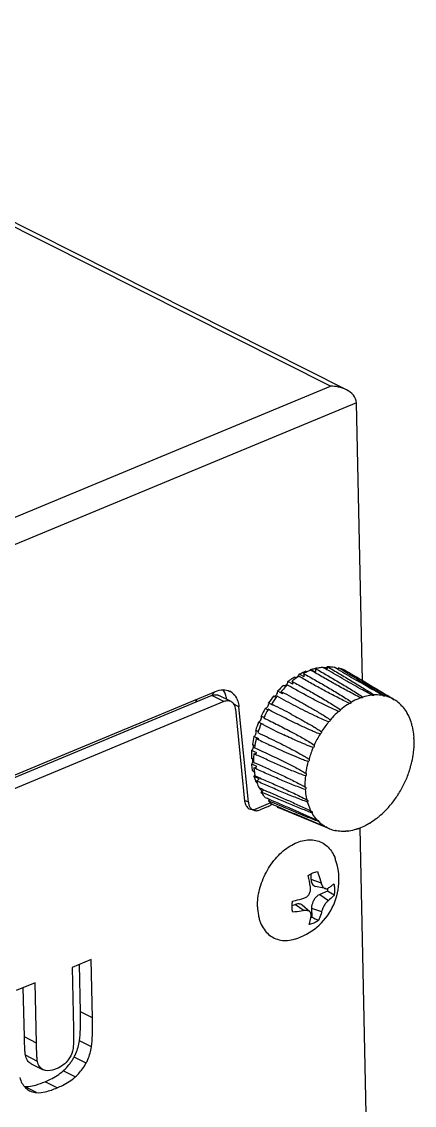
# Model space of a CAD drawing. Header units: millimetres. Extents: x -1493 to -686, y 1310 to 1867.
# Drawn here: x -742.47 to -727.02, y 1726.82 to 1769.46 of the extents above; entities that cross this region are included whole.
import ezdxf

# ---------------------------------------------------------------- set-up
doc = ezdxf.new("R2010")
doc.units = ezdxf.units.MM
doc.layers.get('0').update_dxf_attribs({"linetype": 'CONTINUOUS'})

msp = doc.modelspace()

# ---------------------------------------------------------------- linework, layer by layer
at = {"color": 7, "linetype": 'Continuous'}
for p, q in [((-729.696, 1754.976), (-758.456, 1769.461)), ((-730.327, 1755.121), (-758.447, 1769.284)), ((-771.7, 1737.937), (-730.327, 1755.121)), ((-729.297, 1754.467), (-771.754, 1736.832)), ((-729.058, 1743.52), (-729.297, 1754.467)), ((-731.087, 1743.959), (-731.109, 1743.97)), ((-730.916, 1743.869), (-731.087, 1743.959)), ((-730.854, 1744.022), (-730.857, 1744.023)), ((-730.018, 1743.971), (-730.178, 1744.067)), ((-731.706, 1743.653), (-731.749, 1743.673)), ((-731.668, 1743.635), (-731.706, 1743.653)), ((-731.364, 1743.685), (-731.557, 1743.786)), ((-731.25, 1743.878), (-731.303, 1743.904)), ((-729.625, 1743.858), (-729.768, 1743.944)), ((-729.616, 1743.853), (-729.625, 1743.858)), ((-748.478, 1737.446), (-734.846, 1743.108)), ((-732.206, 1743.009), (-732.4, 1743.113)), ((-732.152, 1743.331), (-732.174, 1743.341)), ((-732.078, 1743.296), (-732.152, 1743.331)), ((-731.801, 1743.394), (-731.994, 1743.497)), ((-731.842, 1743.504), (-731.823, 1743.494)), ((-734.99, 1742.944), (-748.94, 1737.15)), ((-734.517, 1742.706), (-748.466, 1736.912)), ((-735.558, 1742.708), (-735.603, 1742.731)), ((-735.602, 1742.69), (-735.603, 1742.731)), ((-734.517, 1742.706), (-734.99, 1742.944)), ((-734.235, 1742.707), (-734.709, 1742.946)), ((-732.457, 1742.873), (-732.561, 1742.922)), ((-732.269, 1743.098), (-732.233, 1743.08)), ((-729.124, 1742.854), (-729.127, 1742.856)), ((-728.244, 1742.97), (-728.232, 1742.963)), ((-728.232, 1742.963), (-728.217, 1742.953)), ((-727.873, 1742.821), (-727.858, 1742.811)), ((-727.858, 1742.811), (-727.843, 1742.803)), ((-727.843, 1742.803), (-727.836, 1742.798)), ((-727.836, 1742.798), (-727.843, 1742.803)), ((-727.843, 1742.803), (-727.836, 1742.798)), ((-727.836, 1742.798), (-727.81, 1742.783)), ((-727.807, 1742.781), (-727.81, 1742.783)), ((-733.924, 1742.507), (-734.125, 1742.607)), ((-734.056, 1742.405), (-733.699, 1738.794)), ((-733.553, 1738.747), (-733.924, 1742.507)), ((-732.785, 1742.384), (-732.893, 1742.434)), ((-732.649, 1742.594), (-732.757, 1742.652)), ((-732.563, 1742.548), (-732.649, 1742.594)), ((-732.644, 1742.612), (-732.574, 1742.577)), ((-727.512, 1742.534), (-727.495, 1742.524)), ((-733.043, 1741.847), (-733.154, 1741.899)), ((-732.973, 1741.8), (-733.051, 1741.84)), ((-732.946, 1742.079), (-733.05, 1742.135)), ((-732.954, 1741.805), (-733.043, 1741.847)), ((-727.27, 1742.176), (-727.261, 1742.171)), ((-727.261, 1742.171), (-727.253, 1742.167)), ((-733.164, 1741.528), (-733.266, 1741.583)), ((-733.3, 1740.97), (-733.396, 1741.022)), ((-733.135, 1741.246), (-733.334, 1741.34)), ((-733.197, 1741.229), (-733.242, 1741.251)), ((-733.226, 1740.688), (-733.424, 1740.782)), ((-733.329, 1740.658), (-733.339, 1740.663)), ((-733.401, 1740.457), (-733.434, 1740.474)), ((-733.224, 1740.154), (-733.421, 1740.248)), ((-733.39, 1740.451), (-733.401, 1740.457)), ((-733.351, 1740.43), (-733.39, 1740.451)), ((-733.317, 1739.933), (-733.378, 1739.965)), ((-733.129, 1739.668), (-733.325, 1739.762)), ((-733.212, 1739.507), (-733.231, 1739.517)), ((-733.111, 1739.3), (-733.113, 1739.303)), ((-733.111, 1739.3), (-733.113, 1739.303)), ((-731.253, 1738.844), (-731.243, 1738.839)), ((-733.553, 1738.747), (-733.702, 1738.822)), ((-732.68, 1738.726), (-733.238, 1738.494)), ((-732.779, 1738.577), (-733.092, 1738.447)), ((-732.562, 1738.641), (-732.4, 1738.574)), ((-732.352, 1738.533), (-732.415, 1738.56)), ((-732.36, 1738.537), (-732.415, 1738.56)), ((-732.4, 1738.574), (-732.344, 1738.55)), ((-730.365, 1737.702), (-732.353, 1738.532)), ((-732.344, 1738.55), (-732.016, 1738.413)), ((-730.514, 1737.769), (-730.531, 1737.775)), ((-730.493, 1737.76), (-730.514, 1737.769)), ((-730.463, 1737.748), (-730.493, 1737.76)), ((-730.099, 1737.628), (-730.129, 1737.641)), ((-730.079, 1737.619), (-730.099, 1737.628)), ((-729.656, 1737.607), (-729.666, 1737.612)), ((-729.211, 1737.711), (-729.211, 1737.711)), ((-728.348, 1700.642), (-729.159, 1737.731)), ((-731.094, 1735.931), (-731.09, 1735.714)), ((-731.09, 1735.714), (-730.695, 1735.577)), ((-730.523, 1735.347), (-730.907, 1735.436)), ((-730.436, 1735.247), (-730.735, 1735.123)), ((-730.735, 1735.123), (-730.405, 1734.879)), ((-731.693, 1734.725), (-731.833, 1734.667)), ((-731.693, 1734.725), (-731.363, 1734.481)), ((-731.138, 1734.441), (-731.441, 1734.699)), ((-731.065, 1734.581), (-730.67, 1734.444)), ((-731.065, 1734.581), (-731.057, 1734.228)), ((-739.739, 1732.56), (-740.487, 1732.249)), ((-739.689, 1730.259), (-739.739, 1732.56)), ((-740.487, 1732.249), (-740.434, 1729.826)), ((-740.162, 1730.498), (-740.203, 1732.367)), ((-741.944, 1731.644), (-742.692, 1731.333)), ((-741.893, 1729.272), (-741.944, 1731.644)), ((-742.366, 1729.51), (-742.409, 1731.451)), ((-739.689, 1730.259), (-740.162, 1730.498)), ((-741.893, 1729.272), (-742.366, 1729.51)), ((-739.725, 1729.12), (-740.198, 1729.359)), ((-741.85, 1728.551), (-742.323, 1728.789)), ((-739.938, 1728.477), (-740.411, 1728.715)), ((-742.097, 1728.457), (-741.624, 1728.218)), ((-741.612, 1728.213), (-741.624, 1728.218)), ((-740.365, 1727.939), (-740.839, 1728.178)), ((-741.883, 1727.321), (-742.356, 1727.559)), ((-741.074, 1727.511), (-741.548, 1727.749))]:
    msp.add_line(p, q, dxfattribs=at)
for centre, radius, start, end in [((-731.309, 1744.06), 0.22, 323.7629, 335.835), ((-730.611, 1742.261), 1.779, 98.833, 99.7421), ((-730.333, 1742.004), 2.084, 104.4962, 106.1065), ((-730.615, 1742.287), 1.753, 97.9145, 98.833), ((-701.051, 1793.605), 57.696, 239.16146, 239.35496), ((-730.629, 1742.562), 1.477, 82.7786, 88.0895), ((-675.87, 1834.689), 105.649, 239.16774, 239.6126), ((-806.221, 1614.853), 149.985, 59.1381, 59.4611), ((-730.367, 1742.687), 1.392, 64.516, 75.1511), ((-729.8, 1740.967), 3.257, 124.9984, 128.8311), ((-729.92, 1741.135), 3.051, 122.6718, 124.9651), ((-730.127, 1741.484), 2.644, 115.5225, 118.3538), ((-730.172, 1741.576), 2.542, 115.0847, 115.5014), ((-730.203, 1741.644), 2.467, 112.1087, 115.092), ((-730.245, 1741.745), 2.358, 111.1757, 112.087), ((-729.795, 1743.88), 0.175, 352.4156, 354.311), ((-734.534, 1742.614), 0.557, 52.7044, 63.2034), ((-729.718, 1740.69), 3.615, 132.8106, 137.8985), ((-729.411, 1740.531), 3.842, 133.969, 138.0602), ((-729.546, 1740.668), 3.65, 132.5808, 133.9374), ((-734.943, 1742.745), 0.66, 175.7368, 181.192), ((-734.275, 1742.481), 0.854, 142.4411, 147.2901), ((-734.31, 1742.508), 0.811, 138.1372, 142.4336), ((-734.35, 1742.544), 0.756, 132.4944, 138.163), ((-729.394, 1740.416), 4.039, 141.6475, 146.3772), ((-729.095, 1740.266), 4.254, 141.4888, 146.5359), ((-746.667, 1715.129), 31.458, 61.9035, 62.6875), ((-727.331, 1747.656), 5.495, 244.5297, 245.9244), ((-733.787, 1734.123), 10.44, 57.5434, 57.7539), ((-727.83, 1742.826), 0.0474, 286.7687, 294.9864), ((-729.251, 1740.325), 4.208, 149.916, 154.5239), ((-728.946, 1740.171), 4.431, 149.7608, 154.6791), ((-746.202, 1715.312), 30.482, 61.9132, 63.4429), ((-727.671, 1739.694), 3.51, 131.6155, 137.4891), ((-721.618, 1753.146), 12.14, 240.8219, 240.9519), ((-729.364, 1740.37), 4.086, 158.0253, 162.729), ((-729.066, 1740.219), 4.302, 157.8663, 162.888), ((-727.272, 1739.346), 4.04, 140.6144, 147.4103), ((-727.497, 1739.529), 3.75, 137.4222, 138.9736), ((-727.247, 1742.2), 0.0331, 240.1136, 244.6078), ((-719.215, 1768.681), 30.197, 242.8949, 244.6154), ((-727.137, 1739.26), 4.2, 148.9018, 155.538), ((-729.74, 1740.468), 3.698, 166.3619, 171.3951), ((-729.462, 1740.322), 3.892, 166.1912, 171.5658), ((-719.179, 1769.545), 31.595, 243.661, 244.6271), ((-730.3, 1740.527), 3.134, 175.3406, 180.966), ((-729.977, 1740.381), 3.374, 175.1976, 179.1621), ((-719.326, 1769.886), 32.41, 244.3996, 244.6264), ((-727.253, 1739.306), 4.076, 156.9879, 163.7664), ((-730.161, 1740.383), 3.19, 179.1648, 181.1841), ((-731.118, 1741.272), 4.11, 337.0164, 343.7379), ((-730.585, 1740.356), 2.764, 185.3072, 188.6274), ((-733.514, 1739.878), 0.221, 328.6327, 335.3194), ((-730.669, 1740.344), 2.68, 188.637, 188.8132), ((-730.748, 1740.331), 2.6, 188.7989, 191.1595), ((-733.512, 1739.877), 0.219, 335.3103, 339.7995), ((-733.503, 1739.874), 0.21, 339.7624, 347.3347), ((-730.827, 1740.315), 2.519, 191.1624, 192.2139), ((-731.525, 1740.309), 1.88, 203.1627, 204.915), ((-731.133, 1740.234), 2.202, 197.0612, 199.2789), ((-731.295, 1740.174), 2.03, 199.2032, 205.1613), ((-753.436, 1690.73), 52.653, 67.106, 67.3189), ((-731.81, 1740.147), 1.552, 213.0642, 218.954), ((-731.201, 1741.307), 4.2, 328.9018, 335.538), ((-731.849, 1740.116), 1.503, 218.9721, 219.2662), ((-764.298, 1663.204), 81.978, 67.33756, 67.46995), ((-729, 1739.376), 2.307, 193.2977, 193.4833), ((-731.031, 1741.195), 3.997, 320.5772, 327.4475), ((-733.412, 1738.91), 0.451, 286.4854, 292.6058), ((-731.804, 1739.829), 1.409, 226.8896, 237.4671), ((-733.092, 1739.271), 0.763, 304.2312, 306.5242), ((-733.111, 1739.297), 0.795, 306.5223, 308.635), ((-732.528, 1738.695), 0.176, 309.8437, 316.5376), ((-731.823, 1739.8), 1.375, 244.4756, 247.3424), ((-730.708, 1740.914), 3.568, 311.6631, 317.4415), ((-730.84, 1741.038), 3.75, 317.4222, 318.9736), ((-729.863, 1738.905), 1.304, 242.6066, 247.3422), ((-729.852, 1738.933), 1.334, 247.3896, 256.9721), ((-729.684, 1737.569), 0.0496, 84.1736, 87.8307), ((-732.433, 1731.912), 6.336, 64.105, 64.238), ((-732.427, 1735.699), 2.438, 286.8289, 19.7073), ((-736.178, 1734.588), 5.135, 9.1498, 14.3979), ((-731.641, 1735.396), 1.214, 352.9306, 358.3172), ((-761.34, 1681.285), 62.185, 59.92743, 60.20019), ((-731.593, 1735.077), 1.004, 299.8125, 302.2868), ((-707.521, 1780.077), 51.537, 242.8269, 243.1569), ((-742.082, 1729.621), 1.9, 327.2173, 331.5465), ((-742.126, 1729.65), 1.953, 322.8377, 327.2083)]:
    msp.add_arc(centre, radius, start, end, dxfattribs=at)
for points in [[(-729.696, 1754.976), (-729.889, 1755.073), (-730.111, 1755.119), (-730.327, 1755.121)], [(-731.591, 1743.717), (-731.576, 1743.738), (-731.564, 1743.762), (-731.557, 1743.786)], [(-734.467, 1743.026), (-734.49, 1743.08), (-734.519, 1743.132), (-734.554, 1743.179)], [(-727.829, 1742.779), (-727.835, 1742.779), (-727.84, 1742.781), (-727.845, 1742.783)], [(-727.817, 1742.781), (-727.821, 1742.78), (-727.825, 1742.779), (-727.829, 1742.779)], [(-727.495, 1742.524), (-727.502, 1742.523), (-727.51, 1742.524), (-727.516, 1742.527)], [(-727.27, 1742.176), (-727.273, 1742.178), (-727.275, 1742.181), (-727.277, 1742.184)], [(-727.264, 1742.171), (-727.266, 1742.173), (-727.268, 1742.174), (-727.27, 1742.176)], [(-727.253, 1742.167), (-727.256, 1742.168), (-727.259, 1742.169), (-727.261, 1742.17)], [(-733.52, 1738.492), (-733.486, 1738.475), (-733.447, 1738.465), (-733.409, 1738.462)], [(-733.504, 1738.576), (-733.495, 1738.56), (-733.486, 1738.545), (-733.475, 1738.531)], [(-733.475, 1738.531), (-733.448, 1738.495), (-733.413, 1738.465), (-733.374, 1738.445)], [(-732.779, 1738.577), (-732.738, 1738.594), (-732.699, 1738.615), (-732.663, 1738.64)], [(-731.085, 1738.399), (-731.08, 1738.398), (-731.076, 1738.397), (-731.071, 1738.394)], [(-729.665, 1737.614), (-729.662, 1737.612), (-729.658, 1737.61), (-729.656, 1737.607)], [(-742.356, 1727.559), (-742.332, 1727.557), (-742.307, 1727.556), (-742.282, 1727.556)], [(-742.323, 1727.516), (-742.276, 1727.468), (-742.22, 1727.428), (-742.16, 1727.397)], [(-742.282, 1727.556), (-742.256, 1727.556), (-742.229, 1727.558), (-742.203, 1727.56)]]:
    msp.add_open_spline(points, degree=3, dxfattribs=at)
for points, knots in [([(-729.297, 1754.467), (-729.299, 1754.575), (-729.404, 1754.796), (-729.593, 1754.924), (-729.696, 1754.976)], [0, 0, 0, 0, 0.482973, 1, 1, 1, 1]), ([(-731.109, 1743.97), (-731.092, 1743.974), (-731.027, 1743.992), (-730.962, 1744.006), (-730.912, 1744.015)], [0, 0, 0, 0, 0.253475, 1, 1, 1, 1]), ([(-730.916, 1743.869), (-730.91, 1743.881), (-730.895, 1743.925), (-730.894, 1743.977), (-730.911, 1744.007)], [0, 0, 0, 0, 0.280284, 1, 1, 1, 1]), ([(-730.911, 1744.007), (-730.75, 1743.915), (-730.43, 1743.732), (-730.034, 1743.499), (-729.721, 1743.312), (-729.491, 1743.171), (-729.264, 1743.029), (-729.116, 1742.933), (-729.044, 1742.883)], [0, 0, 0, 0, 0.255068, 0.507489, 0.632598, 0.756773, 0.879626, 1, 1, 1, 1]), ([(-730.854, 1744.022), (-730.835, 1744.027), (-730.76, 1744.045), (-730.684, 1744.059), (-730.627, 1744.067)], [0, 0, 0, 0, 0.253797, 1, 1, 1, 1]), ([(-730.46, 1743.967), (-730.458, 1743.972), (-730.45, 1743.991), (-730.445, 1744.012), (-730.443, 1744.027)], [0, 0, 0, 0, 0.256051, 1, 1, 1, 1]), ([(-729.065, 1743.166), (-729.302, 1743.297), (-729.768, 1743.562), (-730.231, 1743.832), (-730.46, 1743.967)], [0, 0, 0, 0, 0.50464, 1, 1, 1, 1]), ([(-730.447, 1744.082), (-730.424, 1744.082), (-730.334, 1744.083), (-730.244, 1744.076), (-730.178, 1744.067)], [0, 0, 0, 0, 0.25371, 1, 1, 1, 1]), ([(-730.443, 1744.027), (-730.442, 1744.032), (-730.441, 1744.05), (-730.443, 1744.069), (-730.447, 1744.082)], [0, 0, 0, 0, 0.264455, 1, 1, 1, 1]), ([(-730.447, 1744.082), (-730.288, 1743.99), (-729.972, 1743.805), (-729.581, 1743.572), (-729.272, 1743.386), (-729.044, 1743.247), (-728.82, 1743.108), (-728.674, 1743.015), (-728.602, 1742.967)], [0, 0, 0, 0, 0.255837, 0.50865, 0.633792, 0.757854, 0.880382, 1, 1, 1, 1]), ([(-730.018, 1743.971), (-730.016, 1743.976), (-730.011, 1743.997), (-730.009, 1744.018), (-730.011, 1744.033)], [0, 0, 0, 0, 0.260952, 1, 1, 1, 1]), ([(-731.994, 1743.497), (-731.974, 1743.513), (-731.894, 1743.575), (-731.812, 1743.633), (-731.749, 1743.673)], [0, 0, 0, 0, 0.253665, 1, 1, 1, 1]), ([(-731.706, 1743.653), (-731.685, 1743.651), (-731.652, 1743.661), (-731.615, 1743.688), (-731.599, 1743.707), (-731.591, 1743.717)], [0, 0, 0, 0, 0.45051, 0.715433, 1, 1, 1, 1]), ([(-729.695, 1742.694), (-729.776, 1742.733), (-729.938, 1742.813), (-730.256, 1742.977), (-730.648, 1743.185), (-731.11, 1743.441), (-731.415, 1743.615), (-731.567, 1743.703)], [0, 0, 0, 0, 0.127687, 0.254104, 0.504732, 0.753277, 1, 1, 1, 1]), ([(-731.557, 1743.786), (-731.536, 1743.798), (-731.453, 1743.84), (-731.368, 1743.879), (-731.303, 1743.904)], [0, 0, 0, 0, 0.2544, 1, 1, 1, 1]), ([(-731.364, 1743.685), (-731.361, 1743.697), (-731.356, 1743.721), (-731.356, 1743.765), (-731.369, 1743.797), (-731.383, 1743.811)], [0, 0, 0, 0, 0.285957, 0.551184, 1, 1, 1, 1]), ([(-731.383, 1743.811), (-731.22, 1743.721), (-730.896, 1743.54), (-730.494, 1743.309), (-730.178, 1743.121), (-729.944, 1742.979), (-729.715, 1742.836), (-729.565, 1742.738), (-729.492, 1742.686)], [0, 0, 0, 0, 0.254133, 0.506083, 0.631155, 0.755469, 0.878719, 1, 1, 1, 1]), ([(-729.127, 1742.856), (-729.214, 1742.897), (-729.385, 1742.985), (-729.721, 1743.163), (-730.133, 1743.389), (-730.619, 1743.664), (-730.939, 1743.85), (-731.097, 1743.944)], [0, 0, 0, 0, 0.129137, 0.25607, 0.506726, 0.754562, 1, 1, 1, 1]), ([(-729.622, 1743.863), (-729.325, 1743.686), (-728.743, 1743.338), (-728.16, 1742.992), (-727.873, 1742.821)], [0, 0, 0, 0, 0.50887, 1, 1, 1, 1]), ([(-727.875, 1742.819), (-728.171, 1742.993), (-728.751, 1743.338), (-729.331, 1743.683), (-729.616, 1743.853)], [0, 0, 0, 0, 0.508552, 1, 1, 1, 1]), ([(-728.258, 1742.948), (-728.349, 1742.998), (-728.528, 1743.099), (-728.879, 1743.301), (-729.139, 1743.452), (-729.312, 1743.553)], [0, 0, 0, 0, 0.256113, 0.506751, 1, 1, 1, 1]), ([(-729.284, 1743.601), (-729.107, 1743.496), (-728.844, 1743.338), (-728.498, 1743.128), (-728.328, 1743.023), (-728.244, 1742.97)], [0, 0, 0, 0, 0.507049, 0.756257, 1, 1, 1, 1]), ([(-734.846, 1743.108), (-734.752, 1743.147), (-734.56, 1743.194), (-734.364, 1743.152), (-734.283, 1743.111)], [0, 0, 0, 0, 0.526125, 1, 1, 1, 1]), ([(-732.561, 1742.922), (-732.552, 1742.92), (-732.532, 1742.921), (-732.503, 1742.93), (-732.474, 1742.949), (-732.439, 1742.983), (-732.408, 1743.038), (-732.399, 1743.089), (-732.4, 1743.113)], [0, 0, 0, 0, 0.099646, 0.209407, 0.330697, 0.461922, 0.737529, 1, 1, 1, 1]), ([(-732.152, 1743.334), (-732.135, 1743.331), (-732.096, 1743.339), (-732.048, 1743.376), (-732.01, 1743.431), (-731.997, 1743.474), (-731.994, 1743.497)], [0, 0, 0, 0, 0.206966, 0.45373, 0.727689, 1, 1, 1, 1]), ([(-730.313, 1742.458), (-730.459, 1742.528), (-730.748, 1742.671), (-731.317, 1742.967), (-731.738, 1743.198), (-732.016, 1743.355)], [0, 0, 0, 0, 0.252385, 0.502873, 1, 1, 1, 1]), ([(-731.801, 1743.394), (-731.799, 1743.405), (-731.798, 1743.426), (-731.803, 1743.456), (-731.815, 1743.482), (-731.828, 1743.495), (-731.835, 1743.499)], [0, 0, 0, 0, 0.284997, 0.546114, 0.782352, 1, 1, 1, 1]), ([(-731.823, 1743.494), (-731.66, 1743.407), (-731.335, 1743.23), (-730.933, 1743.003), (-730.616, 1742.818), (-730.381, 1742.678), (-730.15, 1742.535), (-729.999, 1742.436), (-729.926, 1742.384)], [0, 0, 0, 0, 0.253065, 0.504488, 0.629526, 0.754003, 0.877703, 1, 1, 1, 1]), ([(-728.682, 1742.96), (-728.715, 1742.977), (-728.843, 1743.045), (-728.971, 1743.114), (-729.065, 1743.166)], [0, 0, 0, 0, 0.253742, 1, 1, 1, 1]), ([(-734.99, 1742.944), (-734.944, 1742.964), (-734.848, 1742.987), (-734.75, 1742.966), (-734.709, 1742.946)], [0, 0, 0, 0, 0.526125, 1, 1, 1, 1]), ([(-734.235, 1742.707), (-734.276, 1742.728), (-734.374, 1742.749), (-734.47, 1742.725), (-734.517, 1742.706)], [0, 0, 0, 0, 0.473875, 1, 1, 1, 1]), ([(-734.404, 1742.794), (-734.407, 1742.814), (-734.421, 1742.894), (-734.444, 1742.971), (-734.467, 1743.026)], [0, 0, 0, 0, 0.25917, 1, 1, 1, 1]), ([(-734.056, 1742.405), (-734.062, 1742.469), (-734.094, 1742.591), (-734.185, 1742.682), (-734.235, 1742.707)], [0, 0, 0, 0, 0.535463, 1, 1, 1, 1]), ([(-734.196, 1743.057), (-734.174, 1743.041), (-734.089, 1742.966), (-734.027, 1742.867), (-733.994, 1742.788)], [0, 0, 0, 0, 0.240332, 1, 1, 1, 1]), ([(-733.994, 1742.788), (-733.985, 1742.766), (-733.951, 1742.676), (-733.932, 1742.58), (-733.924, 1742.507)], [0, 0, 0, 0, 0.239738, 1, 1, 1, 1]), ([(-730.941, 1742.151), (-731.193, 1742.27), (-731.69, 1742.52), (-732.181, 1742.781), (-732.424, 1742.915)], [0, 0, 0, 0, 0.50139, 1, 1, 1, 1]), ([(-732.206, 1743.009), (-732.207, 1743.023), (-732.211, 1743.049), (-732.225, 1743.072), (-732.233, 1743.08)], [0, 0, 0, 0, 0.53343, 1, 1, 1, 1]), ([(-731.852, 1742.88), (-731.721, 1742.81), (-731.461, 1742.669), (-731.139, 1742.488), (-730.884, 1742.34), (-730.694, 1742.228), (-730.508, 1742.112), (-730.385, 1742.032), (-730.326, 1741.99)], [0, 0, 0, 0, 0.251715, 0.502535, 0.627558, 0.752252, 0.876498, 1, 1, 1, 1]), ([(-729.492, 1742.686), (-729.5, 1742.67), (-729.517, 1742.648), (-729.549, 1742.636), (-729.566, 1742.637), (-729.573, 1742.638)], [0, 0, 0, 0, 0.529012, 0.769619, 1, 1, 1, 1]), ([(-729.127, 1742.856), (-729.157, 1742.844), (-729.283, 1742.796), (-729.404, 1742.736), (-729.492, 1742.686)], [0, 0, 0, 0, 0.243848, 1, 1, 1, 1]), ([(-729.044, 1742.883), (-729.053, 1742.87), (-729.072, 1742.853), (-729.103, 1742.847), (-729.118, 1742.851), (-729.124, 1742.854)], [0, 0, 0, 0, 0.525748, 0.764242, 1, 1, 1, 1]), ([(-728.682, 1742.96), (-728.712, 1742.957), (-728.834, 1742.941), (-728.955, 1742.911), (-729.044, 1742.883)], [0, 0, 0, 0, 0.243971, 1, 1, 1, 1]), ([(-728.667, 1742.95), (-728.671, 1742.952), (-728.676, 1742.955), (-728.681, 1742.959), (-728.682, 1742.96)], [0, 0, 0, 0, 0.743643, 1, 1, 1, 1]), ([(-728.602, 1742.967), (-728.61, 1742.958), (-728.627, 1742.946), (-728.651, 1742.944), (-728.662, 1742.948), (-728.667, 1742.95)], [0, 0, 0, 0, 0.520809, 0.76035, 1, 1, 1, 1]), ([(-728.258, 1742.948), (-728.286, 1742.953), (-728.4, 1742.969), (-728.516, 1742.972), (-728.602, 1742.967)], [0, 0, 0, 0, 0.245691, 1, 1, 1, 1]), ([(-728.234, 1742.926), (-728.237, 1742.927), (-728.246, 1742.932), (-728.254, 1742.941), (-728.258, 1742.948)], [0, 0, 0, 0, 0.236028, 1, 1, 1, 1]), ([(-728.185, 1742.933), (-728.192, 1742.927), (-728.208, 1742.919), (-728.227, 1742.922), (-728.234, 1742.926)], [0, 0, 0, 0, 0.51672, 1, 1, 1, 1]), ([(-727.875, 1742.819), (-727.899, 1742.832), (-727.999, 1742.879), (-728.104, 1742.914), (-728.185, 1742.933)], [0, 0, 0, 0, 0.249051, 1, 1, 1, 1]), ([(-727.845, 1742.783), (-727.848, 1742.784), (-727.862, 1742.793), (-727.87, 1742.808), (-727.875, 1742.819)], [0, 0, 0, 0, 0.225191, 1, 1, 1, 1]), ([(-727.548, 1742.58), (-727.567, 1742.599), (-727.648, 1742.674), (-727.737, 1742.739), (-727.807, 1742.781)], [0, 0, 0, 0, 0.252884, 1, 1, 1, 1]), ([(-732.893, 1742.434), (-732.872, 1742.436), (-732.828, 1742.457), (-732.781, 1742.511), (-732.753, 1742.58), (-732.752, 1742.63), (-732.757, 1742.652)], [0, 0, 0, 0, 0.222045, 0.483853, 0.755417, 1, 1, 1, 1]), ([(-731.562, 1741.791), (-731.767, 1741.888), (-732.173, 1742.088), (-732.575, 1742.296), (-732.774, 1742.403)], [0, 0, 0, 0, 0.50033, 1, 1, 1, 1]), ([(-732.563, 1742.548), (-732.564, 1742.551), (-732.566, 1742.561), (-732.57, 1742.571), (-732.574, 1742.577)], [0, 0, 0, 0, 0.260463, 1, 1, 1, 1]), ([(-730.002, 1742.318), (-730.028, 1742.329), (-730.133, 1742.374), (-730.236, 1742.422), (-730.313, 1742.458)], [0, 0, 0, 0, 0.251981, 1, 1, 1, 1]), ([(-729.926, 1742.384), (-729.931, 1742.366), (-729.946, 1742.341), (-729.977, 1742.322), (-729.994, 1742.319), (-730.002, 1742.318)], [0, 0, 0, 0, 0.525159, 0.769506, 1, 1, 1, 1]), ([(-729.573, 1742.638), (-729.603, 1742.62), (-729.725, 1742.542), (-729.842, 1742.454), (-729.926, 1742.384)], [0, 0, 0, 0, 0.244754, 1, 1, 1, 1]), ([(-727.536, 1742.547), (-727.538, 1742.549), (-727.543, 1742.56), (-727.546, 1742.571), (-727.548, 1742.58)], [0, 0, 0, 0, 0.232886, 1, 1, 1, 1]), ([(-727.516, 1742.527), (-727.518, 1742.528), (-727.526, 1742.533), (-727.533, 1742.541), (-727.536, 1742.547)], [0, 0, 0, 0, 0.231392, 1, 1, 1, 1]), ([(-727.292, 1742.24), (-727.306, 1742.266), (-727.366, 1742.366), (-727.437, 1742.46), (-727.495, 1742.524)], [0, 0, 0, 0, 0.255631, 1, 1, 1, 1]), ([(-733.154, 1741.899), (-733.133, 1741.907), (-733.092, 1741.936), (-733.052, 1741.998), (-733.033, 1742.068), (-733.041, 1742.116), (-733.05, 1742.135)], [0, 0, 0, 0, 0.239734, 0.509557, 0.773615, 1, 1, 1, 1]), ([(-732.951, 1742.066), (-732.761, 1741.975), (-732.381, 1741.788), (-732.006, 1741.594), (-731.819, 1741.494)], [0, 0, 0, 0, 0.499874, 1, 1, 1, 1]), ([(-731.851, 1742.204), (-731.751, 1742.15), (-731.552, 1742.042), (-731.255, 1741.876), (-731.01, 1741.734), (-730.817, 1741.616), (-730.722, 1741.554), (-730.676, 1741.522)], [0, 0, 0, 0, 0.250565, 0.500811, 0.750675, 0.875426, 1, 1, 1, 1]), ([(-730.395, 1741.909), (-730.488, 1741.945), (-730.67, 1742.025), (-730.851, 1742.108), (-730.941, 1742.151)], [0, 0, 0, 0, 0.501932, 1, 1, 1, 1]), ([(-730.326, 1741.99), (-730.329, 1741.971), (-730.344, 1741.936), (-730.377, 1741.914), (-730.395, 1741.909)], [0, 0, 0, 0, 0.519577, 1, 1, 1, 1]), ([(-727.277, 1742.184), (-727.28, 1742.188), (-727.289, 1742.205), (-727.291, 1742.225), (-727.292, 1742.24)], [0, 0, 0, 0, 0.21855, 1, 1, 1, 1]), ([(-727.117, 1741.814), (-727.126, 1741.845), (-727.163, 1741.966), (-727.211, 1742.084), (-727.253, 1742.167)], [0, 0, 0, 0, 0.256585, 1, 1, 1, 1]), ([(-733.334, 1741.34), (-733.313, 1741.353), (-733.286, 1741.379), (-733.261, 1741.422), (-733.247, 1741.458), (-733.241, 1741.494), (-733.241, 1741.538), (-733.253, 1741.569), (-733.266, 1741.583)], [0, 0, 0, 0, 0.258037, 0.396334, 0.534082, 0.666459, 0.78956, 1, 1, 1, 1]), ([(-733.178, 1741.485), (-732.937, 1741.374), (-732.458, 1741.144), (-731.984, 1740.903), (-731.749, 1740.778)], [0, 0, 0, 0, 0.498924, 1, 1, 1, 1]), ([(-732.973, 1741.8), (-732.972, 1741.8), (-732.965, 1741.802), (-732.959, 1741.804), (-732.954, 1741.805)], [0, 0, 0, 0, 0.243955, 1, 1, 1, 1]), ([(-731.819, 1741.494), (-731.746, 1741.455), (-731.601, 1741.377), (-731.384, 1741.257), (-731.17, 1741.132), (-731.029, 1741.045), (-730.96, 1740.999)], [0, 0, 0, 0, 0.249605, 0.499359, 0.749374, 1, 1, 1, 1]), ([(-730.733, 1741.429), (-730.805, 1741.455), (-730.945, 1741.512), (-731.221, 1741.632), (-731.426, 1741.726), (-731.562, 1741.791)], [0, 0, 0, 0, 0.250913, 0.500971, 1, 1, 1, 1]), ([(-730.676, 1741.522), (-730.676, 1741.503), (-730.687, 1741.464), (-730.717, 1741.437), (-730.733, 1741.429)], [0, 0, 0, 0, 0.507852, 1, 1, 1, 1]), ([(-727.095, 1741.728), (-727.106, 1741.735), (-727.117, 1741.756), (-727.12, 1741.787), (-727.119, 1741.805), (-727.117, 1741.814)], [0, 0, 0, 0, 0.414694, 0.692495, 1, 1, 1, 1]), ([(-727.033, 1741.322), (-727.035, 1741.357), (-727.048, 1741.493), (-727.071, 1741.629), (-727.095, 1741.728)], [0, 0, 0, 0, 0.256144, 1, 1, 1, 1]), ([(-733.424, 1740.782), (-733.405, 1740.798), (-733.374, 1740.839), (-733.355, 1740.899), (-733.354, 1740.947), (-733.36, 1740.979), (-733.374, 1741.005), (-733.389, 1741.017), (-733.396, 1741.022)], [0, 0, 0, 0, 0.275512, 0.552636, 0.680622, 0.797199, 0.902465, 1, 1, 1, 1]), ([(-733.197, 1741.229), (-733.192, 1741.229), (-733.17, 1741.229), (-733.149, 1741.237), (-733.135, 1741.246)], [0, 0, 0, 0, 0.231085, 1, 1, 1, 1]), ([(-731.194, 1740.342), (-731.259, 1740.364), (-731.388, 1740.412), (-731.644, 1740.514), (-731.961, 1740.65), (-732.34, 1740.82), (-732.592, 1740.937), (-732.718, 1740.997)], [0, 0, 0, 0, 0.123795, 0.248176, 0.49793, 0.748599, 1, 1, 1, 1]), ([(-731.004, 1740.899), (-731.054, 1740.916), (-731.152, 1740.953), (-731.346, 1741.032), (-731.588, 1741.135), (-731.875, 1741.265), (-732.065, 1741.354), (-732.16, 1741.399)], [0, 0, 0, 0, 0.124821, 0.249694, 0.499595, 0.749702, 1, 1, 1, 1]), ([(-730.96, 1740.999), (-730.957, 1740.981), (-730.963, 1740.941), (-730.988, 1740.91), (-731.004, 1740.899)], [0, 0, 0, 0, 0.495335, 1, 1, 1, 1]), ([(-727.042, 1740.784), (-727.038, 1740.822), (-727.026, 1740.968), (-727.023, 1741.116), (-727.027, 1741.226)], [0, 0, 0, 0, 0.254905, 1, 1, 1, 1]), ([(-727.027, 1741.226), (-727.031, 1741.231), (-727.038, 1741.244), (-727.042, 1741.277), (-727.038, 1741.304), (-727.033, 1741.322)], [0, 0, 0, 0, 0.192962, 0.431933, 1, 1, 1, 1]), ([(-733.314, 1740.654), (-733.299, 1740.652), (-733.266, 1740.658), (-733.239, 1740.676), (-733.226, 1740.688)], [0, 0, 0, 0, 0.460075, 1, 1, 1, 1]), ([(-733.312, 1740.893), (-733.03, 1740.767), (-732.609, 1740.571), (-732.051, 1740.298), (-731.773, 1740.155), (-731.635, 1740.081)], [0, 0, 0, 0, 0.497546, 0.747983, 1, 1, 1, 1]), ([(-731.296, 1739.783), (-731.377, 1739.809), (-731.538, 1739.869), (-731.778, 1739.964), (-732.017, 1740.064), (-732.337, 1740.202), (-732.737, 1740.38), (-733.055, 1740.528), (-733.214, 1740.603)], [0, 0, 0, 0, 0.122618, 0.246463, 0.371, 0.496038, 0.747306, 1, 1, 1, 1]), ([(-731.749, 1740.778), (-731.651, 1740.726), (-731.504, 1740.645), (-731.309, 1740.534), (-731.213, 1740.476), (-731.166, 1740.445)], [0, 0, 0, 0, 0.498253, 0.74843, 1, 1, 1, 1]), ([(-727.143, 1740.225), (-727.133, 1740.263), (-727.096, 1740.414), (-727.069, 1740.567), (-727.053, 1740.682)], [0, 0, 0, 0, 0.253286, 1, 1, 1, 1]), ([(-727.053, 1740.682), (-727.056, 1740.689), (-727.059, 1740.705), (-727.058, 1740.74), (-727.05, 1740.767), (-727.042, 1740.784)], [0, 0, 0, 0, 0.20407, 0.449883, 1, 1, 1, 1]), ([(-733.421, 1740.248), (-733.408, 1740.264), (-733.386, 1740.3), (-733.37, 1740.359), (-733.373, 1740.415), (-733.39, 1740.446), (-733.401, 1740.457)], [0, 0, 0, 0, 0.278533, 0.55095, 0.793955, 1, 1, 1, 1]), ([(-733.378, 1739.965), (-733.383, 1739.988), (-733.401, 1740.082), (-733.414, 1740.176), (-733.421, 1740.248)], [0, 0, 0, 0, 0.245815, 1, 1, 1, 1]), ([(-733.35, 1740.317), (-733.035, 1740.181), (-732.563, 1739.968), (-731.938, 1739.669), (-731.625, 1739.512), (-731.47, 1739.429)], [0, 0, 0, 0, 0.495781, 0.746387, 1, 1, 1, 1]), ([(-733.338, 1740.1), (-733.329, 1740.098), (-733.308, 1740.098), (-733.278, 1740.107), (-733.249, 1740.126), (-733.232, 1740.144), (-733.224, 1740.154)], [0, 0, 0, 0, 0.214084, 0.45092, 0.714237, 1, 1, 1, 1]), ([(-731.284, 1739.884), (-731.279, 1739.922), (-731.257, 1740.076), (-731.224, 1740.229), (-731.194, 1740.342)], [0, 0, 0, 0, 0.246621, 1, 1, 1, 1]), ([(-731.166, 1740.445), (-731.16, 1740.429), (-731.16, 1740.389), (-731.18, 1740.356), (-731.194, 1740.342)], [0, 0, 0, 0, 0.483278, 1, 1, 1, 1]), ([(-727.172, 1740.121), (-727.174, 1740.138), (-727.169, 1740.175), (-727.154, 1740.208), (-727.143, 1740.225)], [0, 0, 0, 0, 0.469548, 1, 1, 1, 1]), ([(-731.305, 1739.245), (-731.39, 1739.273), (-731.559, 1739.335), (-731.812, 1739.435), (-732.065, 1739.539), (-732.405, 1739.682), (-732.83, 1739.868), (-733.169, 1740.022), (-733.338, 1740.1)], [0, 0, 0, 0, 0.121534, 0.244895, 0.369248, 0.494311, 0.746129, 1, 1, 1, 1]), ([(-733.254, 1739.569), (-733.261, 1739.585), (-733.287, 1739.648), (-733.31, 1739.713), (-733.325, 1739.762)], [0, 0, 0, 0, 0.24659, 1, 1, 1, 1]), ([(-733.289, 1739.782), (-733.12, 1739.711), (-732.782, 1739.564), (-732.274, 1739.337), (-731.849, 1739.14), (-731.509, 1738.975), (-731.338, 1738.889), (-731.253, 1738.844)], [0, 0, 0, 0, 0.245692, 0.493658, 0.744294, 0.871125, 1, 1, 1, 1]), ([(-731.635, 1740.081), (-731.576, 1740.05), (-731.458, 1739.986), (-731.342, 1739.919), (-731.284, 1739.884)], [0, 0, 0, 0, 0.497717, 1, 1, 1, 1]), ([(-731.31, 1739.341), (-731.312, 1739.377), (-731.315, 1739.524), (-731.307, 1739.672), (-731.296, 1739.783)], [0, 0, 0, 0, 0.245091, 1, 1, 1, 1]), ([(-731.284, 1739.884), (-731.28, 1739.877), (-731.273, 1739.861), (-731.272, 1739.824), (-731.284, 1739.798), (-731.296, 1739.783)], [0, 0, 0, 0, 0.231318, 0.476707, 1, 1, 1, 1]), ([(-733.239, 1739.588), (-733.218, 1739.589), (-733.173, 1739.609), (-733.142, 1739.646), (-733.129, 1739.668)], [0, 0, 0, 0, 0.456458, 1, 1, 1, 1]), ([(-731.22, 1738.753), (-731.304, 1738.781), (-731.47, 1738.842), (-731.719, 1738.94), (-731.97, 1739.042), (-732.308, 1739.182), (-732.731, 1739.363), (-733.069, 1739.512), (-733.239, 1739.588)], [0, 0, 0, 0, 0.120596, 0.243546, 0.367754, 0.492854, 0.74516, 1, 1, 1, 1]), ([(-731.47, 1739.429), (-731.457, 1739.422), (-731.403, 1739.393), (-731.35, 1739.364), (-731.31, 1739.341)], [0, 0, 0, 0, 0.248579, 1, 1, 1, 1]), ([(-731.31, 1739.341), (-731.305, 1739.335), (-731.295, 1739.322), (-731.288, 1739.288), (-731.296, 1739.261), (-731.305, 1739.245)], [0, 0, 0, 0, 0.229853, 0.471341, 1, 1, 1, 1]), ([(-727.378, 1739.568), (-727.376, 1739.586), (-727.366, 1739.622), (-727.346, 1739.654), (-727.334, 1739.668)], [0, 0, 0, 0, 0.491711, 1, 1, 1, 1]), ([(-733.046, 1739.148), (-733.043, 1739.149), (-733.031, 1739.153), (-733.02, 1739.159), (-733.012, 1739.165)], [0, 0, 0, 0, 0.238788, 1, 1, 1, 1]), ([(-732.886, 1738.925), (-732.901, 1738.943), (-732.959, 1739.013), (-733.01, 1739.089), (-733.046, 1739.148)], [0, 0, 0, 0, 0.246272, 1, 1, 1, 1]), ([(-731.046, 1738.327), (-731.128, 1738.356), (-731.291, 1738.418), (-731.537, 1738.515), (-731.785, 1738.615), (-732.119, 1738.753), (-732.54, 1738.93), (-732.877, 1739.075), (-733.046, 1739.148)], [0, 0, 0, 0, 0.119796, 0.242399, 0.366488, 0.491622, 0.744343, 1, 1, 1, 1]), ([(-733.012, 1739.165), (-733.006, 1739.169), (-732.982, 1739.189), (-732.963, 1739.214), (-732.952, 1739.236)], [0, 0, 0, 0, 0.237713, 1, 1, 1, 1]), ([(-732.952, 1739.236), (-732.798, 1739.171), (-732.489, 1739.038), (-732.024, 1738.835), (-731.635, 1738.66), (-731.321, 1738.514), (-731.164, 1738.439), (-731.085, 1738.399)], [0, 0, 0, 0, 0.24518, 0.492826, 0.743501, 0.870582, 1, 1, 1, 1]), ([(-732.767, 1738.8), (-732.762, 1738.803), (-732.74, 1738.817), (-732.723, 1738.837), (-732.711, 1738.853)], [0, 0, 0, 0, 0.23584, 1, 1, 1, 1]), ([(-732.711, 1738.853), (-732.558, 1738.789), (-732.25, 1738.659), (-731.786, 1738.461), (-731.397, 1738.292), (-731.082, 1738.152), (-730.923, 1738.08), (-730.843, 1738.043)], [0, 0, 0, 0, 0.244644, 0.492047, 0.742818, 0.870128, 1, 1, 1, 1]), ([(-731.244, 1738.846), (-731.252, 1738.878), (-731.28, 1739.01), (-731.297, 1739.143), (-731.305, 1739.245)], [0, 0, 0, 0, 0.244125, 1, 1, 1, 1]), ([(-727.662, 1739.045), (-727.657, 1739.063), (-727.642, 1739.097), (-727.618, 1739.126), (-727.604, 1739.137)], [0, 0, 0, 0, 0.514022, 1, 1, 1, 1]), ([(-733.699, 1738.794), (-733.693, 1738.73), (-733.661, 1738.609), (-733.57, 1738.517), (-733.52, 1738.492)], [0, 0, 0, 0, 0.535463, 1, 1, 1, 1]), ([(-733.553, 1738.747), (-733.551, 1738.732), (-733.543, 1738.673), (-733.524, 1738.615), (-733.504, 1738.576)], [0, 0, 0, 0, 0.263507, 1, 1, 1, 1]), ([(-733.409, 1738.462), (-733.399, 1738.462), (-733.357, 1738.461), (-733.314, 1738.468), (-733.284, 1738.478)], [0, 0, 0, 0, 0.240895, 1, 1, 1, 1]), ([(-733.374, 1738.445), (-733.333, 1738.424), (-733.235, 1738.404), (-733.139, 1738.427), (-733.092, 1738.447)], [0, 0, 0, 0, 0.474055, 1, 1, 1, 1]), ([(-730.79, 1737.987), (-730.869, 1738.017), (-731.03, 1738.08), (-731.354, 1738.211), (-731.766, 1738.38), (-732.265, 1738.588), (-732.599, 1738.729), (-732.767, 1738.8)], [0, 0, 0, 0, 0.119191, 0.241535, 0.490697, 0.743731, 1, 1, 1, 1]), ([(-730.531, 1737.775), (-730.678, 1737.836), (-730.976, 1737.96), (-731.584, 1738.212), (-732.043, 1738.404), (-732.352, 1738.533)], [0, 0, 0, 0, 0.242323, 0.491315, 1, 1, 1, 1]), ([(-731.243, 1738.839), (-731.236, 1738.835), (-731.224, 1738.825), (-731.21, 1738.795), (-731.214, 1738.768), (-731.22, 1738.753)], [0, 0, 0, 0, 0.23439, 0.473006, 1, 1, 1, 1]), ([(-731.085, 1738.399), (-731.098, 1738.427), (-731.152, 1738.541), (-731.194, 1738.661), (-731.22, 1738.753)], [0, 0, 0, 0, 0.243806, 1, 1, 1, 1]), ([(-728.012, 1738.576), (-728.004, 1738.594), (-727.985, 1738.625), (-727.958, 1738.65), (-727.943, 1738.657)], [0, 0, 0, 0, 0.536067, 1, 1, 1, 1]), ([(-732.016, 1738.413), (-731.771, 1738.311), (-731.402, 1738.156), (-730.906, 1737.946), (-730.655, 1737.838), (-730.528, 1737.784)], [0, 0, 0, 0, 0.492276, 0.742985, 1, 1, 1, 1]), ([(-731.071, 1738.394), (-731.066, 1738.391), (-731.056, 1738.384), (-731.043, 1738.361), (-731.043, 1738.34), (-731.046, 1738.327)], [0, 0, 0, 0, 0.238597, 0.477714, 1, 1, 1, 1]), ([(-730.843, 1738.043), (-730.862, 1738.064), (-730.938, 1738.153), (-731.003, 1738.25), (-731.046, 1738.327)], [0, 0, 0, 0, 0.245073, 1, 1, 1, 1]), ([(-730.843, 1738.043), (-730.84, 1738.043), (-730.83, 1738.042), (-730.821, 1738.039), (-730.815, 1738.036)], [0, 0, 0, 0, 0.263922, 1, 1, 1, 1]), ([(-730.815, 1738.036), (-730.806, 1738.032), (-730.792, 1738.017), (-730.789, 1737.997), (-730.79, 1737.987)], [0, 0, 0, 0, 0.481041, 1, 1, 1, 1]), ([(-728.412, 1738.183), (-728.441, 1738.159), (-728.553, 1738.068), (-728.673, 1737.985), (-728.765, 1737.928)], [0, 0, 0, 0, 0.255274, 1, 1, 1, 1]), ([(-728.412, 1738.183), (-728.402, 1738.199), (-728.385, 1738.221), (-728.357, 1738.241), (-728.342, 1738.247), (-728.336, 1738.248)], [0, 0, 0, 0, 0.555112, 0.799191, 1, 1, 1, 1]), ([(-730.528, 1737.784), (-730.551, 1737.798), (-730.645, 1737.857), (-730.731, 1737.929), (-730.79, 1737.987)], [0, 0, 0, 0, 0.248068, 1, 1, 1, 1]), ([(-730.528, 1737.784), (-730.524, 1737.784), (-730.509, 1737.787), (-730.494, 1737.785), (-730.484, 1737.78)], [0, 0, 0, 0, 0.276895, 1, 1, 1, 1]), ([(-730.484, 1737.78), (-730.479, 1737.777), (-730.468, 1737.768), (-730.464, 1737.754), (-730.463, 1737.748)], [0, 0, 0, 0, 0.49002, 1, 1, 1, 1]), ([(-730.153, 1737.634), (-730.151, 1737.635), (-730.143, 1737.638), (-730.135, 1737.64), (-730.129, 1737.641)], [0, 0, 0, 0, 0.261109, 1, 1, 1, 1]), ([(-730.129, 1737.641), (-730.126, 1737.642), (-730.115, 1737.643), (-730.103, 1737.641), (-730.096, 1737.637)], [0, 0, 0, 0, 0.276745, 1, 1, 1, 1]), ([(-730.096, 1737.637), (-730.09, 1737.634), (-730.084, 1737.628), (-730.08, 1737.621), (-730.079, 1737.619)], [0, 0, 0, 0, 0.745145, 1, 1, 1, 1]), ([(-729.736, 1737.6), (-729.765, 1737.598), (-729.88, 1737.595), (-729.995, 1737.604), (-730.079, 1737.619)], [0, 0, 0, 0, 0.255094, 1, 1, 1, 1]), ([(-729.736, 1737.6), (-729.731, 1737.603), (-729.715, 1737.613), (-729.696, 1737.619), (-729.682, 1737.618)], [0, 0, 0, 0, 0.281471, 1, 1, 1, 1]), ([(-729.679, 1737.618), (-729.678, 1737.618), (-729.673, 1737.617), (-729.668, 1737.616), (-729.665, 1737.614)], [0, 0, 0, 0, 0.262837, 1, 1, 1, 1]), ([(-729.293, 1737.683), (-729.324, 1737.674), (-729.442, 1737.64), (-729.564, 1737.616), (-729.656, 1737.607)], [0, 0, 0, 0, 0.256496, 1, 1, 1, 1]), ([(-729.293, 1737.683), (-729.287, 1737.69), (-729.272, 1737.701), (-729.246, 1737.715), (-729.222, 1737.717), (-729.211, 1737.711)], [0, 0, 0, 0, 0.30938, 0.58667, 1, 1, 1, 1]), ([(-728.846, 1737.881), (-728.876, 1737.864), (-728.994, 1737.8), (-729.117, 1737.745), (-729.211, 1737.711)], [0, 0, 0, 0, 0.256356, 1, 1, 1, 1]), ([(-728.846, 1737.881), (-728.834, 1737.895), (-728.811, 1737.917), (-728.778, 1737.93), (-728.765, 1737.928)], [0, 0, 0, 0, 0.574999, 1, 1, 1, 1]), ([(-733.193, 1734.632), (-733.198, 1734.861), (-733.152, 1735.214), (-733.006, 1735.664), (-732.802, 1736.106), (-732.526, 1736.505), (-732.191, 1736.831), (-731.925, 1737.027), (-731.649, 1737.169), (-731.371, 1737.255), (-731.098, 1737.28), (-730.84, 1737.242), (-730.605, 1737.143), (-730.403, 1736.984), (-730.24, 1736.773), (-730.163, 1736.608), (-730.132, 1736.521)], [0, 0, 0, 0, 0.137979, 0.210802, 0.284594, 0.429947, 0.499478, 0.56557, 0.627648, 0.68556, 0.739684, 0.79099, 0.840979, 0.89143, 0.944021, 1, 1, 1, 1]), ([(-731.204, 1735.865), (-731.146, 1735.905), (-731.028, 1735.971), (-730.898, 1736.009), (-730.835, 1736.018)], [0, 0, 0, 0, 0.521927, 1, 1, 1, 1]), ([(-730.835, 1736.018), (-730.82, 1735.982), (-730.766, 1735.837), (-730.722, 1735.689), (-730.695, 1735.577)], [0, 0, 0, 0, 0.252939, 1, 1, 1, 1]), ([(-731.09, 1735.714), (-731.089, 1735.681), (-731.081, 1735.616), (-731.044, 1735.53), (-730.985, 1735.466), (-730.933, 1735.443), (-730.907, 1735.436)], [0, 0, 0, 0, 0.28419, 0.539945, 0.773579, 1, 1, 1, 1]), ([(-730.695, 1735.577), (-730.688, 1735.548), (-730.671, 1735.494), (-730.632, 1735.424), (-730.583, 1735.372), (-730.543, 1735.352), (-730.523, 1735.347)], [0, 0, 0, 0, 0.295901, 0.563178, 0.79632, 1, 1, 1, 1]), ([(-730.415, 1735.368), (-730.373, 1735.394), (-730.295, 1735.446), (-730.222, 1735.506), (-730.189, 1735.536)], [0, 0, 0, 0, 0.527587, 1, 1, 1, 1]), ([(-730.189, 1735.536), (-730.185, 1735.519), (-730.171, 1735.45), (-730.165, 1735.379), (-730.164, 1735.326)], [0, 0, 0, 0, 0.242384, 1, 1, 1, 1]), ([(-731.373, 1734.97), (-731.33, 1734.982), (-731.247, 1735.024), (-731.153, 1735.13), (-731.102, 1735.263), (-731.101, 1735.359), (-731.108, 1735.405)], [0, 0, 0, 0, 0.242307, 0.493465, 0.748451, 1, 1, 1, 1]), ([(-730.735, 1735.123), (-730.782, 1735.103), (-730.862, 1735.049), (-730.952, 1734.944), (-731.036, 1734.795), (-731.067, 1734.665), (-731.065, 1734.581)], [0, 0, 0, 0, 0.231678, 0.423241, 0.621518, 1, 1, 1, 1]), ([(-730.523, 1735.347), (-730.506, 1735.343), (-730.467, 1735.342), (-730.432, 1735.357), (-730.415, 1735.368)], [0, 0, 0, 0, 0.488928, 1, 1, 1, 1]), ([(-730.18, 1735.099), (-730.195, 1735.079), (-730.263, 1734.999), (-730.341, 1734.928), (-730.405, 1734.879)], [0, 0, 0, 0, 0.239707, 1, 1, 1, 1]), ([(-730.164, 1735.326), (-730.163, 1735.307), (-730.163, 1735.232), (-730.171, 1735.156), (-730.18, 1735.099)], [0, 0, 0, 0, 0.244008, 1, 1, 1, 1]), ([(-733.193, 1734.632), (-733.191, 1734.521), (-733.175, 1734.356), (-733.125, 1734.147), (-733.06, 1733.958), (-732.948, 1733.746), (-732.765, 1733.538), (-732.539, 1733.391), (-732.281, 1733.31), (-732.002, 1733.3), (-731.814, 1733.337), (-731.721, 1733.366)], [0, 0, 0, 0, 0.145154, 0.214061, 0.280473, 0.40614, 0.524327, 0.638541, 0.753197, 0.872602, 1, 1, 1, 1]), ([(-731.833, 1734.633), (-731.833, 1734.651), (-731.833, 1734.727), (-731.826, 1734.803), (-731.817, 1734.859)], [0, 0, 0, 0, 0.244008, 1, 1, 1, 1]), ([(-731.808, 1734.423), (-731.811, 1734.44), (-731.825, 1734.509), (-731.832, 1734.579), (-731.833, 1734.633)], [0, 0, 0, 0, 0.242384, 1, 1, 1, 1]), ([(-731.817, 1734.859), (-731.779, 1734.867), (-731.63, 1734.9), (-731.483, 1734.938), (-731.373, 1734.97)], [0, 0, 0, 0, 0.254738, 1, 1, 1, 1]), ([(-731.441, 1734.699), (-731.457, 1734.712), (-731.493, 1734.735), (-731.557, 1734.751), (-731.626, 1734.748), (-731.671, 1734.734), (-731.693, 1734.725)], [0, 0, 0, 0, 0.236286, 0.475121, 0.727283, 1, 1, 1, 1]), ([(-730.405, 1734.879), (-730.435, 1734.856), (-730.494, 1734.796), (-730.569, 1734.689), (-730.631, 1734.569), (-730.66, 1734.485), (-730.67, 1734.444)], [0, 0, 0, 0, 0.220813, 0.483548, 0.755114, 1, 1, 1, 1]), ([(-731.363, 1734.481), (-731.399, 1734.474), (-731.546, 1734.448), (-731.695, 1734.431), (-731.808, 1734.423)], [0, 0, 0, 0, 0.244689, 1, 1, 1, 1]), ([(-731.138, 1734.441), (-731.151, 1734.453), (-731.182, 1734.472), (-731.237, 1734.487), (-731.299, 1734.49), (-731.341, 1734.485), (-731.363, 1734.481)], [0, 0, 0, 0, 0.220361, 0.458783, 0.718947, 1, 1, 1, 1]), ([(-731.162, 1733.94), (-731.153, 1733.966), (-731.12, 1734.074), (-731.096, 1734.186), (-731.083, 1734.272)], [0, 0, 0, 0, 0.236233, 1, 1, 1, 1]), ([(-731.083, 1734.272), (-731.078, 1734.303), (-731.08, 1734.353), (-731.106, 1734.409), (-731.126, 1734.432), (-731.138, 1734.441)], [0, 0, 0, 0, 0.517398, 0.759014, 1, 1, 1, 1]), ([(-730.67, 1734.444), (-730.677, 1734.413), (-730.709, 1734.293), (-730.753, 1734.176), (-730.793, 1734.093)], [0, 0, 0, 0, 0.257193, 1, 1, 1, 1]), ([(-730.793, 1734.093), (-730.85, 1734.054), (-730.968, 1733.988), (-731.098, 1733.949), (-731.162, 1733.94)], [0, 0, 0, 0, 0.521927, 1, 1, 1, 1]), ([(-740.198, 1729.359), (-740.175, 1729.51), (-740.155, 1729.891), (-740.157, 1730.271), (-740.162, 1730.498)], [0, 0, 0, 0, 0.403982, 1, 1, 1, 1]), ([(-739.725, 1729.12), (-739.701, 1729.272), (-739.682, 1729.653), (-739.684, 1730.033), (-739.689, 1730.259)], [0, 0, 0, 0, 0.403982, 1, 1, 1, 1]), ([(-742.323, 1728.789), (-742.336, 1728.847), (-742.345, 1728.966), (-742.359, 1729.206), (-742.364, 1729.388), (-742.366, 1729.51)], [0, 0, 0, 0, 0.244102, 0.494263, 1, 1, 1, 1]), ([(-740.434, 1729.826), (-740.431, 1729.677), (-740.429, 1729.424), (-740.44, 1729.171), (-740.452, 1729.069)], [0, 0, 0, 0, 0.592857, 1, 1, 1, 1]), ([(-741.85, 1728.551), (-741.857, 1728.585), (-741.867, 1728.671), (-741.884, 1728.911), (-741.889, 1729.117), (-741.893, 1729.272)], [0, 0, 0, 0, 0.14404, 0.358837, 1, 1, 1, 1]), ([(-740.452, 1729.069), (-740.456, 1729.029), (-740.487, 1728.865), (-740.563, 1728.712), (-740.637, 1728.609)], [0, 0, 0, 0, 0.241268, 1, 1, 1, 1]), ([(-740.411, 1728.715), (-740.385, 1728.764), (-740.286, 1728.968), (-740.224, 1729.189), (-740.198, 1729.359)], [0, 0, 0, 0, 0.244677, 1, 1, 1, 1]), ([(-739.938, 1728.477), (-739.911, 1728.526), (-739.812, 1728.729), (-739.751, 1728.951), (-739.725, 1729.12)], [0, 0, 0, 0, 0.244677, 1, 1, 1, 1]), ([(-742.097, 1728.457), (-742.155, 1728.486), (-742.262, 1728.584), (-742.308, 1728.718), (-742.323, 1728.789)], [0, 0, 0, 0, 0.470497, 1, 1, 1, 1]), ([(-740.637, 1728.609), (-740.692, 1728.533), (-740.837, 1728.392), (-741.015, 1728.298), (-741.113, 1728.257)], [0, 0, 0, 0, 0.468752, 1, 1, 1, 1]), ([(-741.624, 1728.218), (-741.681, 1728.247), (-741.788, 1728.345), (-741.835, 1728.479), (-741.85, 1728.551)], [0, 0, 0, 0, 0.466762, 1, 1, 1, 1]), ([(-741.113, 1728.257), (-741.162, 1728.237), (-741.319, 1728.18), (-741.506, 1728.164), (-741.612, 1728.213)], [0, 0, 0, 0, 0.310781, 1, 1, 1, 1]), ([(-740.839, 1728.178), (-740.813, 1728.2), (-740.717, 1728.292), (-740.629, 1728.391), (-740.57, 1728.47)], [0, 0, 0, 0, 0.257028, 1, 1, 1, 1]), ([(-740.365, 1727.939), (-740.321, 1727.979), (-740.157, 1728.14), (-740.019, 1728.328), (-739.938, 1728.477)], [0, 0, 0, 0, 0.260755, 1, 1, 1, 1]), ([(-742.544, 1727.915), (-742.526, 1727.84), (-742.471, 1727.694), (-742.377, 1727.571), (-742.323, 1727.516)], [0, 0, 0, 0, 0.503426, 1, 1, 1, 1]), ([(-741.548, 1727.749), (-741.477, 1727.778), (-741.225, 1727.893), (-740.987, 1728.043), (-740.839, 1728.178)], [0, 0, 0, 0, 0.276765, 1, 1, 1, 1]), ([(-741.074, 1727.511), (-741.003, 1727.54), (-740.751, 1727.654), (-740.513, 1727.804), (-740.365, 1727.939)], [0, 0, 0, 0, 0.276765, 1, 1, 1, 1]), ([(-742.203, 1727.56), (-742.104, 1727.57), (-741.881, 1727.621), (-741.667, 1727.7), (-741.548, 1727.749)], [0, 0, 0, 0, 0.435659, 1, 1, 1, 1]), ([(-742.16, 1727.397), (-742.14, 1727.387), (-742.051, 1727.348), (-741.956, 1727.328), (-741.883, 1727.321)], [0, 0, 0, 0, 0.236821, 1, 1, 1, 1]), ([(-741.883, 1727.321), (-741.769, 1727.309), (-741.488, 1727.353), (-741.226, 1727.447), (-741.074, 1727.511)], [0, 0, 0, 0, 0.409262, 1, 1, 1, 1])]:
    msp.add_open_spline(points, degree=3, knots=knots, dxfattribs=at)

doc.saveas('drawing.dxf')
